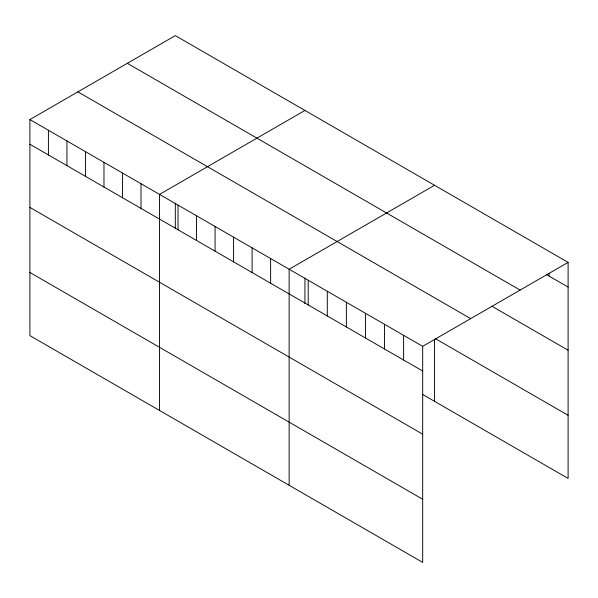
<?xml version="1.0" encoding="UTF-8"?>
<svg xmlns="http://www.w3.org/2000/svg" width="598" height="598" viewBox="0 0 598 598"><rect width="100%" height="100%" fill="white"/><g stroke="black" fill="none" stroke-linecap="round" stroke-linejoin="round"><path stroke-width="0.9" d="M29.9 119.57L422.681 346.339L422.681 562.389L29.9 335.62L29.9 119.57L175.319 35.611L568.1 262.38L568.1 478.43L422.48 394.359M304.935 110.443L159.517 194.402L159.517 410.452M434.552 185.283L289.133 269.235L289.133 485.284M422.681 346.339L568.1 262.38M546.639 274.676L568.1 287.07M127.329 63.321L520.111 290.09M491.788 306.161L568.1 350.219M77.89 91.86L470.671 318.629M435.351 338.64L568.1 415.281M29.9 144.26L422.681 371.029M29.9 207.409L422.681 434.178M29.9 272.471L422.681 499.24M549.024 273.316L549.024 276.059M434.552 339.096L434.552 401.325M403.605 335.321L403.605 360.011M384.521 324.31L384.521 349M365.445 313.292L365.445 337.982M346.369 302.282L346.369 326.971M327.293 291.263L327.293 315.953M308.209 280.253L308.209 304.943M304.935 277.988L304.935 303.612M270.617 258.545L270.617 283.235M252.102 247.856L252.102 272.546M233.586 237.167L233.586 261.857M215.071 226.478L215.071 251.167M196.548 215.781L196.548 240.471M178.032 205.092L178.032 229.781M175.319 203.156L175.319 228.78M141.001 183.713L141.001 208.403M122.485 173.024L122.485 197.714M103.97 162.335L103.97 187.025M85.447 151.638L85.447 176.328M66.931 140.949L66.931 165.639M48.416 130.259L48.416 154.949"/></g></svg>
